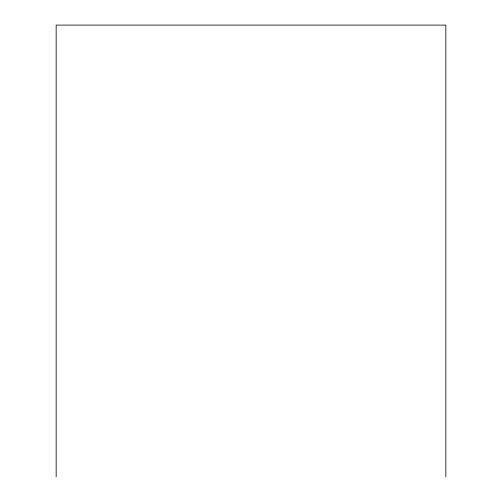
<?xml version="1.0" encoding="UTF-8"?>
<svg xmlns="http://www.w3.org/2000/svg" width="502" height="502" viewBox="0 0 502 502"><rect width="100%" height="100%" fill="white"/><g stroke="black" fill="none" stroke-linecap="round" stroke-linejoin="round"><path stroke-width="0.75" d="M445.845 476.9L445.845 25.1L56.155 25.1L56.155 476.9"/></g></svg>
